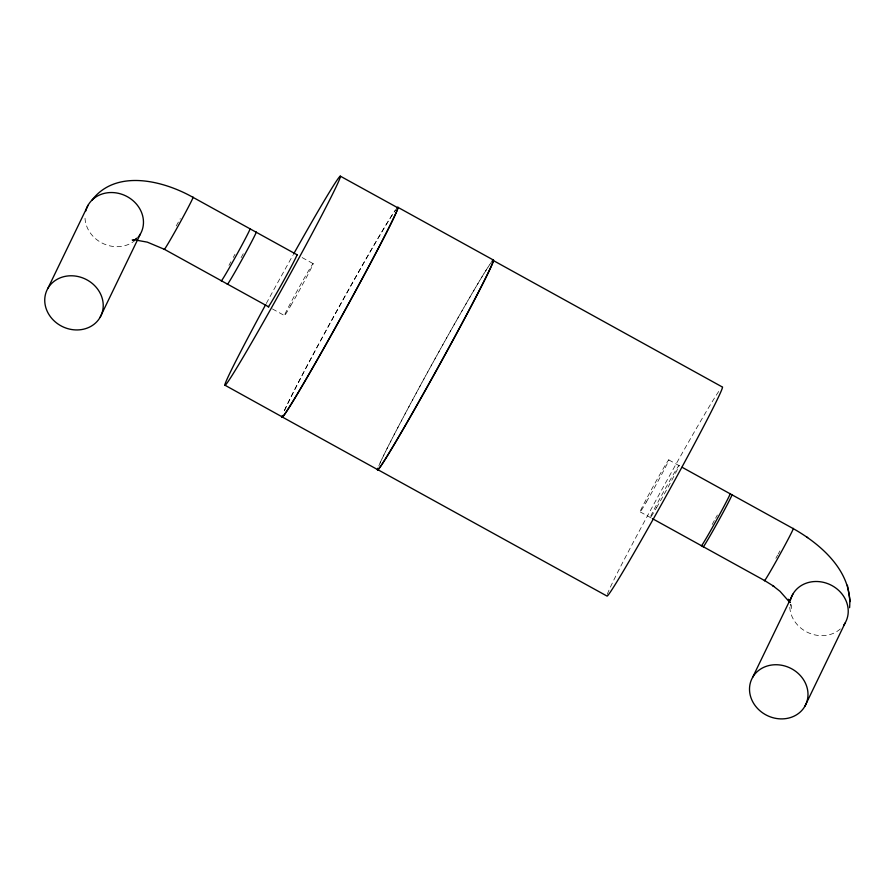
<?xml version="1.0" encoding="UTF-8"?>
<svg xmlns="http://www.w3.org/2000/svg" width="895" height="895" viewBox="0 0 895 895"><rect width="100%" height="100%" fill="white"/><g stroke="black" fill="none" stroke-linecap="round" stroke-linejoin="round"><path stroke-width="0.67" stroke-dasharray="4.47 3.36" d="M137.528 237.354L133.512 240.33L137.103 238.562L131.643 240.576L136.98 239.748L131.878 239.961L135.537 240.162M302.141 257.581L313.071 263.611M668.71 459.885L679.641 465.915M272.438 308.932L284.576 315.633M640.227 511.918L651.157 517.948M790.755 604.159L791.616 609.036L790.8 604.371M228.963 265.356A29.871 0.85 -61.1 0 1 230.888 261.787M233.248 257.447A29.871 0.85 -61.1 0 1 234.982 254.292M607.302 594.302A119.471 3.412 -61.1 0 1 659.537 493.805A119.471 3.412 -61.1 0 1 719.927 389.705M266.307 303.472A119.471 3.412 -61.1 0 1 292.933 255.22M378.809 465.959A119.471 3.412 -61.1 0 1 431.077 365.932A119.471 3.412 -61.1 0 1 489.744 264.596M284.364 410.771A119.471 3.412 -61.1 0 1 342.371 300.921A119.471 3.412 -61.1 0 1 396.686 208.546M380.028 463.039A119.93 3.423 -61.1 0 1 437.241 354.767A119.93 3.423 -61.1 0 1 491.847 261.564M284.52 410.335A119.93 3.423 -61.1 0 1 339.652 305.81A119.93 3.423 -61.1 0 1 395.21 210.403M135.525 239.994A29.871 26.391 25.8 0 1 103.708 243.832A29.871 26.391 25.8 0 1 84.991 217.507M176.226 225.976A29.871 0.85 -61.1 0 1 180.287 218.626M241.102 257.67A29.871 0.85 -61.1 0 1 243.999 252.435M840.304 628.961A29.871 26.391 25.8 0 1 808.476 632.799A29.871 26.391 25.8 0 1 789.759 606.463M775.875 558.29A29.871 0.85 -61.1 0 1 777.61 555.124M778.18 554.083A29.871 0.85 -61.1 0 1 779.925 550.928M712.174 524.481A29.871 0.85 -61.1 0 1 715.049 519.234M715.631 518.194A29.871 0.85 -61.1 0 1 717.376 515.039M290.718 305.721A29.871 0.85 -61.1 0 0 313.239 263.723A29.871 0.85 -61.1 0 0 292.52 299.422A29.871 0.85 -61.1 0 0 290.718 305.721M656.572 507.633A29.871 0.85 -61.1 0 0 679.092 465.635A29.871 0.85 -61.1 0 0 658.373 501.334A29.871 0.85 -61.1 0 0 656.572 507.633M646.358 501.994A29.871 0.85 -61.1 0 0 668.878 459.996A29.871 0.85 -61.1 0 0 648.159 495.707A29.871 0.85 -61.1 0 0 646.358 501.994"/><path stroke-width="1.34" d="M849.59 607.705C852.566 571.972 821.554 544.596 793.127 528.553L682.068 467.257M47.849 288.436L88.09 205.201M100.128 317.289A29.871 26.391 25.8 0 0 72.271 275.794A29.871 26.391 25.8 0 0 49.561 315.499A29.871 26.391 25.8 0 0 100.128 317.289L140.358 234.054M752.617 677.392L792.858 594.157M804.896 706.244A29.871 26.391 25.8 0 0 777.039 664.75A29.871 26.391 25.8 0 0 754.34 704.466A29.871 26.391 25.8 0 0 804.896 706.244L845.137 623.009M91.984 200.133C116.137 168.618 163.438 180.645 192.906 197.292L297.285 254.896M136.756 240.24L147.317 242.142L164.423 249.325L268.802 306.929M340.234 176.114L397.727 207.763A119.471 3.412 -61.1 0 1 342.091 315.532A119.471 3.412 -61.1 0 1 282.193 416.891L225.081 385.286M397.883 207.316L493.391 260.031M493.234 260.479L722.254 386.953A119.471 3.412 -61.1 0 1 669.829 489.274A119.471 3.412 -61.1 0 1 607.112 596.126L377.701 469.595A119.471 3.412 -61.1 0 0 442.119 360.036A119.471 3.412 -61.1 0 0 492.194 261.262M652.365 518.619L764.643 580.587M281.959 416.835L377.466 469.539M806.641 536.966L807.67 537.604M789.871 602.492L780.026 591.326L772.754 585.632L773.795 586.27L764.475 580.463A29.871 0.85 -61.1 0 0 779.59 555.057A29.871 0.85 -61.1 0 0 793.127 528.553M790.061 602.447L788.35 599.236L789.826 602.313M850.25 601.574L847.397 585.24M249.929 228.762A29.871 0.85 -61.1 0 1 236.392 255.265A29.871 0.85 -61.1 0 1 221.278 280.672M293.594 254.035A119.471 3.412 -61.1 0 1 331.911 195.468A119.471 3.412 -61.1 0 1 236.962 367.521A119.471 3.412 -61.1 0 1 265.658 304.658M297.073 254.806A29.871 0.85 -61.1 0 1 281.623 284.33A29.871 0.85 -61.1 0 1 268.243 306.605M492.407 260.859A119.93 3.423 -61.1 0 1 437.599 368.259A119.93 3.423 -61.1 0 1 377.858 468.197M396.899 208.155A119.93 3.423 -61.1 0 1 342.091 315.555A119.93 3.423 -61.1 0 1 282.35 415.493M85.707 211.108A29.871 26.391 25.8 0 1 126.061 196.027A29.871 26.391 25.8 0 1 138.199 237.209M192.906 197.292A29.871 0.85 -61.1 0 1 179.369 223.795A29.871 0.85 -61.1 0 1 164.255 249.213M256.048 232.141A29.871 0.85 -61.1 0 1 242.511 258.644A29.871 0.85 -61.1 0 1 227.386 284.051M790.486 600.064A29.871 26.391 25.8 0 1 830.18 584.67A29.871 26.391 25.8 0 1 843.75 625.146M729.996 493.704A29.871 0.85 -61.1 0 1 716.459 520.208A29.871 0.85 -61.1 0 1 701.344 545.626M731.841 494.722A29.871 0.85 -61.1 0 1 718.305 521.226A29.871 0.85 -61.1 0 1 703.19 546.644"/></g></svg>
